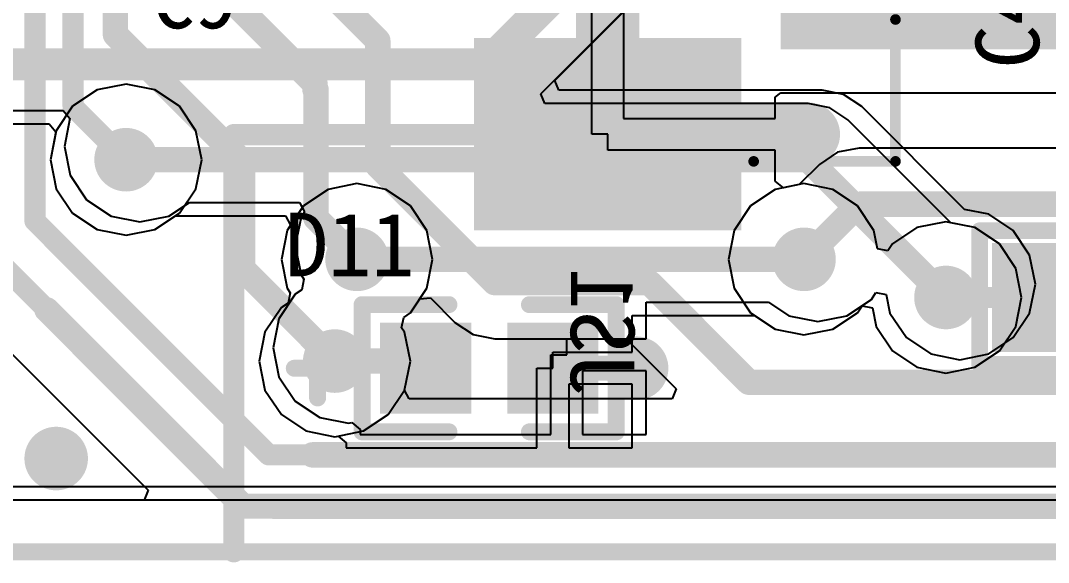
# Model space of a CAD drawing. Header units: millimetres. Extents: x 192 to 285.3, y 128.7 to 184.7.
# Drawn here: x 211.67 to 223.99, y 134.48 to 140.97 of the extents above; entities that cross this region are included whole.
import ezdxf

# ---------------------------------------------------------------- set-up
doc = ezdxf.new("R2010")
doc.units = ezdxf.units.MM
for name, color, linetype in [('BottomLayer', 5, 'Continuous'), ('BottomOverlay', 54, 'Continuous'), ('BottomPaste', 16, 'Continuous'), ('BottomSolder', 6, 'Continuous'), ('ConnectLayer', 7, 'Continuous'), ('KeepOutLayer', 6, 'Continuous'), ('MidLayer1', 16, 'Continuous'), ('MidLayer2', 76, 'Continuous'), ('MultiLayer', 9, 'Continuous'), ('TopLayer', 1, 'Continuous'), ('TopOverlay', 2, 'Continuous'), ('TopPaste', 8, 'Continuous'), ('TopSolder', 216, 'Continuous'), ('ViaHoleLayer', 16, 'Continuous')]:
    doc.layers.add(name, color=color, linetype=linetype)

# ---------------------------------------------------------------- blocks, each defined once
blk = doc.blocks.new('0603_____10')
at = {"layer": 'TopLayer'}
for points in [[(0.4445, 0.4445), (-0.4445, 0.4445), (0.4445, -0.4445), (-0.4445, -0.4445)], [(1.9685, 0.4445), (1.0795, 0.4445), (1.9685, -0.4445), (1.0795, -0.4445)]]:
    blk.add_solid(points, dxfattribs=at)
at = {"layer": 'TopOverlay', "const_width": 0.2032}
for points in [[(-0.762, 0.762), (0.2794, 0.762)], [(-0.762, -0.762), (-0.762, 0.762)], [(1.2446, 0.762), (2.286, 0.762)], [(2.286, -0.762), (2.286, 0.762)], [(-1.2954, -0.3556), (-1.2954, 0.3556)], [(-1.5748, 0), (-1.0668, 0)], [(-0.762, -0.762), (0.2794, -0.762)], [(1.2446, -0.762), (2.286, -0.762)]]:
    blk.add_lwpolyline(points, dxfattribs=at)
at = {"layer": 'TopOverlay', "const_width": 0.1016}
for points in [[(-0.8128, 0.762, 1), (-0.7112, 0.762, 1)], [(-0.8128, 0.762, 1), (-0.7112, 0.762, 1)], [(0.2286, 0.762, 1), (0.3302, 0.762, 1)], [(1.1938, 0.762, 1), (1.2954, 0.762, 1)], [(2.2352, 0.762, 1), (2.3368, 0.762, 1)], [(2.2352, 0.762, 1), (2.3368, 0.762, 1)], [(-1.3462, 0.3556, 1), (-1.2446, 0.3556, 1)], [(-1.6256, 0, 1), (-1.524, 0, 1)], [(-1.1176, 0, 1), (-1.016, 0, 1)], [(-1.3462, -0.3556, 1), (-1.2446, -0.3556, 1)], [(-0.8128, -0.762, 1), (-0.7112, -0.762, 1)], [(-0.8128, -0.762, 1), (-0.7112, -0.762, 1)], [(0.2286, -0.762, 1), (0.3302, -0.762, 1)], [(1.1938, -0.762, 1), (1.2954, -0.762, 1)], [(2.2352, -0.762, 1), (2.3368, -0.762, 1)], [(2.2352, -0.762, 1), (2.3368, -0.762, 1)]]:
    blk.add_lwpolyline(points, format="xyb", close=True, dxfattribs=at)
at = {"layer": 'TopPaste'}
for points in [[(0.4445, 0.4445), (-0.4445, 0.4445), (0.4445, -0.4445), (-0.4445, -0.4445)], [(1.9685, 0.4445), (1.0795, 0.4445), (1.9685, -0.4445), (1.0795, -0.4445)]]:
    blk.add_solid(points, dxfattribs=at)
at = {"layer": 'TopSolder'}
for points in [[(0.5461, 0.5461), (-0.5461, 0.5461), (0.5461, -0.5461), (-0.5461, -0.5461)], [(2.0701, 0.5461), (0.9779, 0.5461), (2.0701, -0.5461), (0.9779, -0.5461)]]:
    blk.add_solid(points, dxfattribs=at)
blk = doc.blocks.new('MOLEX_53261_0271_B_58')
at = {"layer": 'BottomLayer'}
for points in [[(-2.125, 0.625), (-2.125, 3.625), (-4.225, 0.625), (-4.225, 3.625)], [(4.225, 0.625), (4.225, 3.625), (2.125, 0.625), (2.125, 3.625)], [(-0.225, -1.575), (-0.225, 0.025), (-1.025, -1.575), (-1.025, 0.025)], [(1.025, -1.575), (1.025, 0.025), (0.225, -1.575), (0.225, 0.025)]]:
    blk.add_solid(points, dxfattribs=at)
at = {"layer": 'BottomOverlay', "const_width": 0.127}
for points in [[(-1.6, 3.675), (1.6, 3.675)], [(-3.5, 0.375), (-3.5, -1.325)], [(3.5, 0.375), (3.5, -1.325)], [(-3.5, -1.325), (-1.8, -1.325)], [(1.8, -1.325), (3.5, -1.325)]]:
    blk.add_lwpolyline(points, dxfattribs=at)
at = {"layer": 'BottomOverlay'}
for points, const_width in [([(-1.632, 3.675, 1), (-1.568, 3.675, 1)], 0.0635), ([(1.568, 3.675, 1), (1.632, 3.675, 1)], 0.0635), ([(-3.532, 0.375, 1), (-3.468, 0.375, 1)], 0.0635), ([(3.468, 0.375, 1), (3.532, 0.375, 1)], 0.0635), ([(-3.532, -1.325, 1), (-3.468, -1.325, 1)], 0.0635), ([(-3.532, -1.325, 1), (-3.468, -1.325, 1)], 0.0635), ([(-1.832, -1.325, 1), (-1.768, -1.325, 1)], 0.0635), ([(1.768, -1.325, 1), (1.832, -1.325, 1)], 0.0635), ([(3.468, -1.325, 1), (3.532, -1.325, 1)], 0.0635), ([(3.468, -1.325, 1), (3.532, -1.325, 1)], 0.0635), ([(-0.825, -2.125, 1), (-0.425, -2.125, 1)], 0.4)]:
    blk.add_lwpolyline(points, format="xyb", close=True, dxfattribs=dict(at, const_width=const_width))
at = {"layer": 'BottomPaste'}
for points in [[(-2.125, 0.625), (-2.125, 3.625), (-4.225, 0.625), (-4.225, 3.625)], [(4.225, 0.625), (4.225, 3.625), (2.125, 0.625), (2.125, 3.625)], [(-0.225, -1.575), (-0.225, 0.025), (-1.025, -1.575), (-1.025, 0.025)], [(1.025, -1.575), (1.025, 0.025), (0.225, -1.575), (0.225, 0.025)]]:
    blk.add_solid(points, dxfattribs=at)
at = {"layer": 'BottomSolder'}
for points in [[(-2.023, 0.523), (-2.023, 3.727), (-4.327, 0.523), (-4.327, 3.727)], [(4.327, 0.523), (4.327, 3.727), (2.023, 0.523), (2.023, 3.727)], [(-0.123, -1.677), (-0.123, 0.127), (-1.127, -1.677), (-1.127, 0.127)], [(1.127, -1.677), (1.127, 0.127), (0.123, -1.677), (0.123, 0.127)]]:
    blk.add_solid(points, dxfattribs=at)
blk = doc.blocks.new('0603_B_112')
at = {"layer": 'BottomLayer'}
for points in [[(-1.2, -0.55), (-0.4, -0.55), (-1.2, 0.55), (-0.4, 0.55)], [(0.4, -0.55), (1.2, -0.55), (0.4, 0.55), (1.2, 0.55)]]:
    blk.add_solid(points, dxfattribs=at)
at = {"layer": 'BottomOverlay', "const_width": 0.2}
for points in [[(-1.45, 0.8), (-0.4, 0.8)], [(-1.45, -0.8), (-1.45, 0.8)], [(0.4, 0.8), (1.45, 0.8)], [(1.45, -0.8), (1.45, 0.8)], [(-1.45, -0.8), (-0.4, -0.8)], [(0.4, -0.8), (1.45, -0.8)]]:
    blk.add_lwpolyline(points, dxfattribs=at)
at = {"layer": 'BottomOverlay', "const_width": 0.1}
for points in [[(-1.5, 0.8, 1), (-1.4, 0.8, 1)], [(-1.5, 0.8, 1), (-1.4, 0.8, 1)], [(-0.45, 0.8, 1), (-0.35, 0.8, 1)], [(0.35, 0.8, 1), (0.45, 0.8, 1)], [(1.4, 0.8, 1), (1.5, 0.8, 1)], [(1.4, 0.8, 1), (1.5, 0.8, 1)], [(-1.5, -0.8, 1), (-1.4, -0.8, 1)], [(-1.5, -0.8, 1), (-1.4, -0.8, 1)], [(-0.45, -0.8, 1), (-0.35, -0.8, 1)], [(0.35, -0.8, 1), (0.45, -0.8, 1)], [(1.4, -0.8, 1), (1.5, -0.8, 1)], [(1.4, -0.8, 1), (1.5, -0.8, 1)]]:
    blk.add_lwpolyline(points, format="xyb", close=True, dxfattribs=at)
at = {"layer": 'BottomPaste'}
for points in [[(-1.2, -0.55), (-0.4, -0.55), (-1.2, 0.55), (-0.4, 0.55)], [(0.4, -0.55), (1.2, -0.55), (0.4, 0.55), (1.2, 0.55)]]:
    blk.add_solid(points, dxfattribs=at)
at = {"layer": 'BottomSolder'}
for points in [[(-1.302, -0.652), (-0.298, -0.652), (-1.302, 0.652), (-0.298, 0.652)], [(0.298, -0.652), (1.302, -0.652), (0.298, 0.652), (1.302, 0.652)]]:
    blk.add_solid(points, dxfattribs=at)

msp = doc.modelspace()

# ---------------------------------------------------------------- linework, layer by layer
at = {"layer": 'BottomLayer'}
for p, q in [((218.515, 139.607), (218.515, 141.165)), ((218.896, 141.165), (218.896, 139.797)), ((220.714, 140.051), (220.78, 140.105)), ((220.714, 139.797), (220.714, 140.051)), ((220.78, 140.105), (225.835, 140.105)), ((218.896, 139.797), (220.714, 139.797)), ((218.706, 139.607), (218.515, 139.607)), ((218.706, 139.416), (218.706, 139.607)), ((220.714, 139.416), (218.706, 139.416)), ((220.714, 139.046), (220.714, 139.416)), ((221.462, 139.391), (221.244, 139.245)), ((221.72, 139.442), (221.462, 139.391)), ((227.606, 139.442), (221.72, 139.442)), ((221.72, 139.442), (221.72, 139.442)), ((221.244, 139.245), (221.002, 139.003)), ((221.244, 139.245), (221.244, 139.245)), ((220.812, 138.965), (220.714, 139.046)), ((221.002, 139.003), (220.812, 138.965)), ((216.341, 137.467), (216.453, 137.635)), ((216.453, 137.635), (216.58, 137.648)), ((216.58, 137.648), (216.875, 137.353)), ((216.235, 137.289), (216.26, 137.413)), ((216.26, 137.413), (216.341, 137.467)), ((216.271, 137.236), (216.235, 137.289)), ((216.875, 137.353), (216.875, 137.353)), ((216.875, 137.353), (216.875, 137.353)), ((216.875, 137.353), (216.875, 137.353)), ((216.875, 137.353), (216.875, 137.353)), ((216.875, 137.353), (216.875, 137.353)), ((216.875, 137.353), (216.875, 137.353)), ((216.875, 137.353), (216.875, 137.353)), ((216.875, 137.353), (216.875, 137.353)), ((216.875, 137.353), (216.875, 137.353)), ((216.875, 137.353), (216.875, 137.353)), ((216.875, 137.353), (216.875, 137.353)), ((216.875, 137.353), (217.093, 137.207)), ((216.34, 136.889), (216.271, 137.236)), ((217.093, 137.207), (217.351, 137.155)), ((217.351, 137.155), (218.926, 137.155)), ((218.926, 137.155), (219.526, 136.556)), ((211.507, 137.03), (213.196, 135.34)), ((216.271, 136.542), (216.34, 136.889)), ((219.526, 136.556), (219.477, 136.438)), ((216.326, 136.438), (216.271, 136.542)), ((219.477, 136.438), (216.326, 136.438)), ((213.196, 135.34), (213.148, 135.223)), ((213.148, 135.223), (210.234, 135.223))]:
    msp.add_line(p, q, dxfattribs=at)
for points, const_width in [([(212.804, 140.801), (212.804, 145.5)], 0.305), ([(212.296, 139.937), (212.296, 145.042)], 0.254), ([(211.839, 138.568), (211.839, 144.915)], 0.254), ([(213.868, 142.81), (215.95, 140.728)], 0.305), ([(213.312, 142.096), (215.197, 140.212)], 0.305), ([(218.706, 139.607), (218.706, 141.579)], 0.762), ([(212.804, 140.801), (214.328, 139.277)], 0.305), ([(215.95, 139.23), (215.95, 140.728)], 0.305), ([(215.197, 140.143), (215.197, 140.212)], 0.305), ([(215.197, 140.143), (215.209, 140.143)], 0.305), ([(215.209, 138.6), (215.209, 140.143)], 0.305), ([(212.296, 139.937), (212.931, 139.302)], 0.254), ([(218.706, 139.607), (221.11, 139.607)], 0.762), ([(214.328, 137.994), (214.328, 139.277)], 0.305), ([(215.95, 139.23), (217.351, 137.829)], 0.305), ([(221.059, 138.108), (221.72, 138.769)], 0.305), ([(221.72, 138.769), (228.413, 138.769)], 0.305), ([(211.839, 138.568), (214.642, 135.765)], 0.254), ([(215.209, 138.6), (215.7, 138.108)], 0.305), ([(211.357, 138.129), (211.981, 137.504)], 0.254), ([(214.328, 137.994), (215.433, 136.889)], 0.305), ([(217.351, 137.829), (219.205, 137.829)], 0.305), ([(219.205, 137.829), (220.399, 136.635)], 0.305), ([(222.761, 137.651), (223.815, 137.651)], 0.254), ([(211.981, 137.504), (214.336, 135.149)], 0.3), ([(220.399, 136.635), (228.171, 136.635)], 0.305), ([(214.642, 135.765), (215.167, 135.765)], 0.254), ([(215.167, 135.765), (234.248, 135.765)], 0.305), ([(214.336, 135.149), (214.709, 135.149)], 0.3), ([(214.709, 135.149), (241.125, 135.149)], 0.305)]:
    msp.add_lwpolyline(points, dxfattribs=dict(at, const_width=const_width))
for points, const_width in [([(212.728, 140.801, 1), (212.881, 140.801, 1)], 0.152), ([(212.728, 140.801, 1), (212.881, 140.801, 1)], 0.152), ([(215.874, 140.728, 1), (216.026, 140.728, 1)], 0.152), ([(215.874, 140.728, 1), (216.026, 140.728, 1)], 0.152), ([(215.12, 140.212, 1), (215.273, 140.212, 1)], 0.152), ([(215.12, 140.212, 1), (215.273, 140.212, 1)], 0.152), ([(215.12, 140.143, 1), (215.273, 140.143, 1)], 0.152), ([(215.12, 140.143, 1), (215.273, 140.143, 1)], 0.152), ([(215.132, 140.143, 1), (215.285, 140.143, 1)], 0.152), ([(215.132, 140.143, 1), (215.285, 140.143, 1)], 0.152), ([(212.233, 139.937, 1), (212.36, 139.937, 1)], 0.127), ([(212.233, 139.937, 1), (212.36, 139.937, 1)], 0.127), ([(218.515, 139.607, 1), (218.896, 139.607, 1)], 0.381), ([(218.515, 139.607, 1), (218.896, 139.607, 1)], 0.381), ([(220.92, 139.607, 1), (221.301, 139.607, 1)], 0.381), ([(212.741, 139.302, 1), (213.122, 139.302, 1)], 0.381), ([(212.868, 139.302, 1), (212.995, 139.302, 1)], 0.127), ([(214.252, 139.277, 1), (214.405, 139.277, 1)], 0.152), ([(214.252, 139.277, 1), (214.405, 139.277, 1)], 0.152), ([(215.874, 139.23, 1), (216.026, 139.23, 1)], 0.152), ([(215.874, 139.23, 1), (216.026, 139.23, 1)], 0.152), ([(221.644, 138.769, 1), (221.796, 138.769, 1)], 0.152), ([(221.644, 138.769, 1), (221.796, 138.769, 1)], 0.152), ([(211.776, 138.568, 1), (211.903, 138.568, 1)], 0.127), ([(211.776, 138.568, 1), (211.903, 138.568, 1)], 0.127), ([(215.132, 138.6, 1), (215.285, 138.6, 1)], 0.152), ([(215.132, 138.6, 1), (215.285, 138.6, 1)], 0.152), ([(215.51, 138.108, 1), (215.891, 138.108, 1)], 0.381), ([(220.869, 138.108, 1), (221.25, 138.108, 1)], 0.381), ([(215.624, 138.108, 1), (215.776, 138.108, 1)], 0.152), ([(220.983, 138.108, 1), (221.136, 138.108, 1)], 0.152), ([(214.252, 137.994, 1), (214.405, 137.994, 1)], 0.152), ([(214.252, 137.994, 1), (214.405, 137.994, 1)], 0.152), ([(222.571, 137.651, 1), (222.952, 137.651, 1)], 0.381), ([(217.275, 137.829, 1), (217.427, 137.829, 1)], 0.152), ([(217.275, 137.829, 1), (217.427, 137.829, 1)], 0.152), ([(219.129, 137.829, 1), (219.281, 137.829, 1)], 0.152), ([(219.129, 137.829, 1), (219.281, 137.829, 1)], 0.152), ([(222.698, 137.651, 1), (222.825, 137.651, 1)], 0.127), ([(223.752, 137.651, 1), (223.879, 137.651, 1)], 0.127), ([(211.906, 137.504, 1), (212.056, 137.504, 1)], 0.15), ([(211.918, 137.504, 1), (212.045, 137.504, 1)], 0.127), ([(215.243, 136.889, 1), (215.624, 136.889, 1)], 0.381), ([(218.862, 136.803, 1), (219.243, 136.803, 1)], 0.381), ([(215.357, 136.889, 1), (215.51, 136.889, 1)], 0.152), ([(220.323, 136.635, 1), (220.475, 136.635, 1)], 0.152), ([(220.323, 136.635, 1), (220.475, 136.635, 1)], 0.152), ([(211.903, 135.721, 1), (212.284, 135.721, 1)], 0.381), ([(214.579, 135.765, 1), (214.706, 135.765, 1)], 0.127), ([(214.579, 135.765, 1), (214.706, 135.765, 1)], 0.127), ([(215.09, 135.765, 1), (215.243, 135.765, 1)], 0.152), ([(215.103, 135.765, 1), (215.23, 135.765, 1)], 0.127), ([(214.261, 135.149, 1), (214.411, 135.149, 1)], 0.15), ([(214.261, 135.149, 1), (214.411, 135.149, 1)], 0.15), ([(214.633, 135.149, 1), (214.786, 135.149, 1)], 0.152), ([(214.634, 135.149, 1), (214.784, 135.149, 1)], 0.15)]:
    msp.add_lwpolyline(points, format="xyb", close=True, dxfattribs=dict(at, const_width=const_width))
msp.add_solid([(220.78, 140.623), (225.835, 140.623), (220.78, 142.553), (225.835, 142.553)], dxfattribs=at)
at = {"layer": 'ConnectLayer'}
for p, q in [((218.071, 140.253), (219.423, 141.605)), ((218.515, 139.607), (218.515, 141.165)), ((218.896, 141.165), (218.896, 139.797)), ((218.119, 140.136), (218.071, 140.253)), ((212.585, 140.139), (212.29, 139.943)), ((212.931, 140.208), (212.585, 140.139)), ((213.278, 140.139), (212.931, 140.208)), ((213.572, 139.943), (213.278, 140.139)), ((221.277, 140.136), (218.119, 140.136)), ((221.534, 140.084), (221.277, 140.136)), ((220.714, 140.051), (220.78, 140.105)), ((220.714, 139.797), (220.714, 140.051)), ((220.78, 140.105), (225.835, 140.105)), ((221.753, 139.938), (221.534, 140.084)), ((211.346, 139.893), (212.177, 139.893)), ((212.29, 139.943), (212.094, 139.649)), ((212.177, 139.893), (212.258, 139.795)), ((213.769, 139.649), (213.572, 139.943)), ((222.985, 138.706), (221.753, 139.938)), ((212.258, 139.795), (212.192, 139.462)), ((218.896, 139.797), (220.714, 139.797)), ((212.094, 139.649), (212.025, 139.302)), ((213.838, 139.302), (213.769, 139.649)), ((218.706, 139.607), (218.515, 139.607)), ((218.706, 139.416), (218.706, 139.607)), ((212.192, 139.462), (212.261, 139.115)), ((220.714, 139.416), (218.706, 139.416)), ((220.714, 139.046), (220.714, 139.416)), ((221.462, 139.391), (221.244, 139.245)), ((221.72, 139.442), (221.462, 139.391)), ((227.606, 139.442), (221.72, 139.442)), ((221.72, 139.442), (221.72, 139.442)), ((212.025, 139.302), (212.094, 138.955)), ((213.769, 138.955), (213.838, 139.302)), ((221.244, 139.245), (221.002, 139.003)), ((221.244, 139.245), (221.244, 139.245)), ((212.261, 139.115), (212.457, 138.821)), ((215.7, 139.015), (215.353, 138.946)), ((216.047, 138.946), (215.7, 139.015)), ((221.059, 139.015), (220.713, 138.946)), ((220.812, 138.965), (220.714, 139.046)), ((221.406, 138.946), (221.059, 139.015)), ((212.094, 138.955), (212.29, 138.661)), ((213.572, 138.661), (213.769, 138.955)), ((215.353, 138.946), (215.059, 138.749)), ((216.341, 138.749), (216.047, 138.946)), ((220.713, 138.946), (220.418, 138.749)), ((221.002, 139.003), (220.812, 138.965)), ((221.7, 138.749), (221.406, 138.946)), ((212.457, 138.821), (212.751, 138.625)), ((213.445, 138.625), (213.69, 138.789)), ((213.69, 138.789), (215.01, 138.789)), ((215.01, 138.789), (215.07, 138.677)), ((212.29, 138.661), (212.585, 138.465)), ((213.278, 138.465), (213.572, 138.661)), ((215.059, 138.749), (214.863, 138.455)), ((215.07, 138.677), (215.029, 138.615)), ((216.537, 138.455), (216.341, 138.749)), ((220.418, 138.749), (220.222, 138.455)), ((221.897, 138.455), (221.7, 138.749)), ((223.275, 138.649), (222.985, 138.706)), ((223.569, 138.452), (223.275, 138.649)), ((212.751, 138.625), (213.098, 138.556)), ((213.098, 138.556), (213.445, 138.625)), ((215.029, 138.615), (214.96, 138.268)), ((222.761, 138.557), (222.414, 138.488)), ((223.108, 138.488), (222.761, 138.557)), ((212.585, 138.465), (212.931, 138.396)), ((212.931, 138.396), (213.278, 138.465)), ((214.863, 138.455), (214.794, 138.108)), ((216.606, 138.108), (216.537, 138.455)), ((220.222, 138.455), (220.153, 138.108)), ((221.941, 138.234), (221.897, 138.455)), ((222.414, 138.488), (222.12, 138.292)), ((223.402, 138.292), (223.108, 138.488)), ((223.765, 138.158), (223.569, 138.452)), ((222.12, 138.292), (222.065, 138.21)), ((223.599, 137.998), (223.402, 138.292)), ((214.96, 138.268), (215.029, 137.922)), ((222.065, 138.21), (221.941, 138.234)), ((223.834, 137.811), (223.765, 138.158)), ((214.794, 138.108), (214.863, 137.761)), ((216.537, 137.761), (216.606, 138.108)), ((220.153, 138.108), (220.222, 137.761)), ((215.029, 137.922), (215.064, 137.869)), ((223.668, 137.651), (223.599, 137.998)), ((215.064, 137.869), (215.04, 137.744)), ((223.765, 137.464), (223.834, 137.811)), ((214.959, 137.69), (214.763, 137.396)), ((214.863, 137.761), (214.898, 137.708)), ((214.898, 137.708), (214.873, 137.584)), ((215.04, 137.744), (214.959, 137.69)), ((216.341, 137.467), (216.537, 137.761)), ((220.222, 137.761), (220.418, 137.467)), ((221.867, 137.627), (221.922, 137.71)), ((221.922, 137.71), (222.046, 137.685)), ((222.046, 137.685), (222.09, 137.464)), ((214.873, 137.584), (214.793, 137.53)), ((216.341, 137.467), (216.453, 137.635)), ((216.453, 137.635), (216.58, 137.648)), ((216.58, 137.648), (216.875, 137.353)), ((219.166, 137.154), (219.166, 137.595)), ((219.166, 137.595), (220.633, 137.595)), ((220.633, 137.595), (220.879, 137.431)), ((221.573, 137.431), (221.867, 137.627)), ((221.7, 137.467), (221.755, 137.55)), ((221.755, 137.55), (221.88, 137.525)), ((223.599, 137.304), (223.668, 137.651)), ((214.793, 137.53), (214.596, 137.236)), ((216.235, 137.289), (216.26, 137.413)), ((216.235, 137.289), (216.26, 137.413)), ((216.26, 137.413), (216.341, 137.467)), ((216.26, 137.413), (216.341, 137.467)), ((220.418, 137.467), (220.713, 137.271)), ((220.879, 137.431), (221.226, 137.362)), ((221.226, 137.362), (221.573, 137.431)), ((221.406, 137.271), (221.7, 137.467)), ((221.88, 137.525), (221.924, 137.304)), ((222.09, 137.464), (222.287, 137.17)), ((223.569, 137.17), (223.765, 137.464)), ((214.763, 137.396), (214.694, 137.049)), ((216.271, 137.236), (216.235, 137.289)), ((216.271, 137.236), (216.235, 137.289)), ((216.875, 137.353), (217.093, 137.207)), ((221.924, 137.304), (222.12, 137.01)), ((223.402, 137.01), (223.599, 137.304)), ((214.596, 137.236), (214.527, 136.889)), ((216.34, 136.889), (216.271, 137.236)), ((216.34, 136.889), (216.271, 137.236)), ((217.093, 137.207), (217.351, 137.155)), ((220.713, 137.271), (221.059, 137.202)), ((221.059, 137.202), (221.406, 137.271)), ((222.287, 137.17), (222.581, 136.974)), ((223.275, 136.974), (223.569, 137.17)), ((214.694, 137.049), (214.763, 136.702)), ((217.351, 137.155), (218.926, 137.155)), ((218.214, 136.963), (218.214, 137.154)), ((218.214, 137.154), (219.166, 137.154)), ((218.926, 137.155), (219.526, 136.556)), ((211.507, 137.03), (213.196, 135.34)), ((218.023, 136.011), (218.023, 136.963)), ((218.023, 136.963), (218.214, 136.963)), ((222.12, 137.01), (222.414, 136.814)), ((222.581, 136.974), (222.928, 136.905)), ((222.928, 136.905), (223.275, 136.974)), ((223.108, 136.814), (223.402, 137.01)), ((214.527, 136.889), (214.596, 136.542)), ((216.271, 136.542), (216.34, 136.889)), ((216.271, 136.542), (216.34, 136.889)), ((222.414, 136.814), (222.761, 136.745)), ((222.761, 136.745), (223.108, 136.814)), ((214.763, 136.702), (214.959, 136.408)), ((219.166, 136.773), (218.404, 136.773)), ((218.404, 136.773), (218.404, 136.011)), ((219.166, 136.011), (219.166, 136.773)), ((219.526, 136.556), (219.477, 136.438)), ((214.596, 136.542), (214.793, 136.248)), ((216.074, 136.248), (216.271, 136.542)), ((216.326, 136.438), (216.271, 136.542)), ((219.477, 136.438), (216.326, 136.438)), ((214.959, 136.408), (215.253, 136.212)), ((214.793, 136.248), (215.087, 136.052)), ((215.253, 136.212), (215.6, 136.143)), ((215.78, 136.052), (216.074, 136.248)), ((215.6, 136.143), (215.639, 136.151)), ((215.639, 136.151), (215.737, 136.07)), ((215.737, 136.07), (215.737, 136.011)), ((215.087, 136.052), (215.433, 135.983)), ((215.433, 135.983), (215.78, 136.052)), ((215.737, 136.011), (218.023, 136.011)), ((218.404, 136.011), (219.166, 136.011)), ((237.519, 135.383), (210.4, 135.383)), ((213.196, 135.34), (213.148, 135.223)), ((237.353, 135.223), (209.523, 135.223)), ((213.148, 135.223), (210.234, 135.223))]:
    msp.add_line(p, q, dxfattribs=at)
at = {"layer": 'KeepOutLayer', "const_width": 0.2}
msp.add_lwpolyline([(193.603, 134.603), (264.603, 134.603)], dxfattribs=at)
at = {"layer": 'MidLayer1'}
for p, q in [((212.585, 140.139), (212.29, 139.943)), ((212.931, 140.208), (212.585, 140.139)), ((213.278, 140.139), (212.931, 140.208)), ((213.572, 139.943), (213.278, 140.139)), ((212.29, 139.943), (212.094, 139.649)), ((213.769, 139.649), (213.572, 139.943)), ((212.094, 139.649), (212.025, 139.302)), ((213.838, 139.302), (213.769, 139.649)), ((212.025, 139.302), (212.094, 138.955)), ((213.769, 138.955), (213.838, 139.302)), ((215.7, 139.015), (215.353, 138.946)), ((216.047, 138.946), (215.7, 139.015)), ((221.059, 139.015), (220.713, 138.946)), ((221.406, 138.946), (221.059, 139.015)), ((212.094, 138.955), (212.29, 138.661)), ((213.572, 138.661), (213.769, 138.955)), ((215.353, 138.946), (215.059, 138.749)), ((216.341, 138.749), (216.047, 138.946)), ((220.713, 138.946), (220.418, 138.749)), ((221.7, 138.749), (221.406, 138.946)), ((212.29, 138.661), (212.585, 138.465)), ((213.278, 138.465), (213.572, 138.661)), ((215.059, 138.749), (214.863, 138.455)), ((216.537, 138.455), (216.341, 138.749)), ((220.418, 138.749), (220.222, 138.455)), ((221.897, 138.455), (221.7, 138.749)), ((222.761, 138.557), (222.414, 138.488)), ((223.108, 138.488), (222.761, 138.557)), ((212.585, 138.465), (212.931, 138.396)), ((212.931, 138.396), (213.278, 138.465)), ((214.863, 138.455), (214.794, 138.108)), ((216.606, 138.108), (216.537, 138.455)), ((220.222, 138.455), (220.153, 138.108)), ((221.941, 138.234), (221.897, 138.455)), ((222.414, 138.488), (222.12, 138.292)), ((223.402, 138.292), (223.108, 138.488)), ((222.12, 138.292), (222.065, 138.21)), ((223.599, 137.998), (223.402, 138.292)), ((222.065, 138.21), (221.941, 138.234)), ((214.794, 138.108), (214.863, 137.761)), ((216.537, 137.761), (216.606, 138.108)), ((220.153, 138.108), (220.222, 137.761)), ((223.668, 137.651), (223.599, 137.998)), ((214.863, 137.761), (214.898, 137.708)), ((214.898, 137.708), (214.873, 137.584)), ((216.341, 137.467), (216.537, 137.761)), ((220.222, 137.761), (220.418, 137.467)), ((214.873, 137.584), (214.793, 137.53)), ((221.7, 137.467), (221.755, 137.55)), ((221.755, 137.55), (221.88, 137.525)), ((223.599, 137.304), (223.668, 137.651)), ((214.793, 137.53), (214.596, 137.236)), ((216.235, 137.289), (216.26, 137.413)), ((216.26, 137.413), (216.341, 137.467)), ((220.418, 137.467), (220.713, 137.271)), ((221.406, 137.271), (221.7, 137.467)), ((221.88, 137.525), (221.924, 137.304)), ((216.271, 137.236), (216.235, 137.289)), ((221.924, 137.304), (222.12, 137.01)), ((223.402, 137.01), (223.599, 137.304)), ((214.596, 137.236), (214.527, 136.889)), ((216.34, 136.889), (216.271, 137.236)), ((220.713, 137.271), (221.059, 137.202)), ((221.059, 137.202), (221.406, 137.271)), ((222.12, 137.01), (222.414, 136.814)), ((223.108, 136.814), (223.402, 137.01)), ((214.527, 136.889), (214.596, 136.542)), ((216.271, 136.542), (216.34, 136.889)), ((222.414, 136.814), (222.761, 136.745)), ((222.761, 136.745), (223.108, 136.814)), ((214.596, 136.542), (214.793, 136.248)), ((216.074, 136.248), (216.271, 136.542)), ((214.793, 136.248), (215.087, 136.052)), ((215.78, 136.052), (216.074, 136.248)), ((215.087, 136.052), (215.433, 135.983)), ((215.433, 135.983), (215.78, 136.052)), ((237.353, 135.223), (209.523, 135.223))]:
    msp.add_line(p, q, dxfattribs=at)
at = {"layer": 'MidLayer1', "const_width": 0.381}
for points in [[(212.741, 139.302, 1), (213.122, 139.302, 1)], [(215.51, 138.108, 1), (215.891, 138.108, 1)], [(220.869, 138.108, 1), (221.25, 138.108, 1)], [(222.571, 137.651, 1), (222.952, 137.651, 1)], [(215.243, 136.889, 1), (215.624, 136.889, 1)], [(218.862, 136.803, 1), (219.243, 136.803, 1)], [(211.903, 135.721, 1), (212.284, 135.721, 1)]]:
    msp.add_lwpolyline(points, format="xyb", close=True, dxfattribs=at)
at = {"layer": 'MidLayer2'}
for p, q in [((212.585, 140.139), (212.29, 139.943)), ((212.931, 140.208), (212.585, 140.139)), ((213.278, 140.139), (212.931, 140.208)), ((213.572, 139.943), (213.278, 140.139)), ((212.29, 139.943), (212.094, 139.649)), ((213.769, 139.649), (213.572, 139.943)), ((212.094, 139.649), (212.025, 139.302)), ((213.838, 139.302), (213.769, 139.649)), ((212.025, 139.302), (212.094, 138.955)), ((213.769, 138.955), (213.838, 139.302)), ((215.7, 139.015), (215.353, 138.946)), ((216.047, 138.946), (215.7, 139.015)), ((221.059, 139.015), (220.713, 138.946)), ((221.406, 138.946), (221.059, 139.015)), ((212.094, 138.955), (212.29, 138.661)), ((213.572, 138.661), (213.769, 138.955)), ((215.353, 138.946), (215.059, 138.749)), ((216.341, 138.749), (216.047, 138.946)), ((220.713, 138.946), (220.418, 138.749)), ((221.7, 138.749), (221.406, 138.946)), ((212.29, 138.661), (212.585, 138.465)), ((213.278, 138.465), (213.572, 138.661)), ((215.059, 138.749), (214.863, 138.455)), ((216.537, 138.455), (216.341, 138.749)), ((220.418, 138.749), (220.222, 138.455)), ((221.897, 138.455), (221.7, 138.749)), ((222.761, 138.557), (222.414, 138.488)), ((223.108, 138.488), (222.761, 138.557)), ((212.585, 138.465), (212.931, 138.396)), ((212.931, 138.396), (213.278, 138.465)), ((214.863, 138.455), (214.794, 138.108)), ((216.606, 138.108), (216.537, 138.455)), ((220.222, 138.455), (220.153, 138.108)), ((221.941, 138.234), (221.897, 138.455)), ((222.414, 138.488), (222.12, 138.292)), ((223.402, 138.292), (223.108, 138.488)), ((222.12, 138.292), (222.065, 138.21)), ((223.599, 137.998), (223.402, 138.292)), ((222.065, 138.21), (221.941, 138.234)), ((214.794, 138.108), (214.863, 137.761)), ((216.537, 137.761), (216.606, 138.108)), ((220.153, 138.108), (220.222, 137.761)), ((223.668, 137.651), (223.599, 137.998)), ((214.863, 137.761), (214.898, 137.708)), ((214.898, 137.708), (214.873, 137.584)), ((216.341, 137.467), (216.537, 137.761)), ((220.222, 137.761), (220.418, 137.467)), ((214.873, 137.584), (214.793, 137.53)), ((221.7, 137.467), (221.755, 137.55)), ((221.755, 137.55), (221.88, 137.525)), ((223.599, 137.304), (223.668, 137.651)), ((214.793, 137.53), (214.596, 137.236)), ((216.235, 137.289), (216.26, 137.413)), ((216.26, 137.413), (216.341, 137.467)), ((220.418, 137.467), (220.713, 137.271)), ((221.406, 137.271), (221.7, 137.467)), ((221.88, 137.525), (221.924, 137.304)), ((216.271, 137.236), (216.235, 137.289)), ((221.924, 137.304), (222.12, 137.01)), ((223.402, 137.01), (223.599, 137.304)), ((214.596, 137.236), (214.527, 136.889)), ((216.34, 136.889), (216.271, 137.236)), ((220.713, 137.271), (221.059, 137.202)), ((221.059, 137.202), (221.406, 137.271)), ((222.12, 137.01), (222.414, 136.814)), ((223.108, 136.814), (223.402, 137.01)), ((214.527, 136.889), (214.596, 136.542)), ((216.271, 136.542), (216.34, 136.889)), ((222.414, 136.814), (222.761, 136.745)), ((222.761, 136.745), (223.108, 136.814)), ((214.596, 136.542), (214.793, 136.248)), ((216.074, 136.248), (216.271, 136.542)), ((214.793, 136.248), (215.087, 136.052)), ((215.78, 136.052), (216.074, 136.248)), ((215.087, 136.052), (215.433, 135.983)), ((215.433, 135.983), (215.78, 136.052)), ((237.353, 135.223), (209.523, 135.223))]:
    msp.add_line(p, q, dxfattribs=at)
at = {"layer": 'MidLayer2', "const_width": 0.381}
for points in [[(212.741, 139.302, 1), (213.122, 139.302, 1)], [(215.51, 138.108, 1), (215.891, 138.108, 1)], [(220.869, 138.108, 1), (221.25, 138.108, 1)], [(222.571, 137.651, 1), (222.952, 137.651, 1)], [(215.243, 136.889, 1), (215.624, 136.889, 1)], [(218.862, 136.803, 1), (219.243, 136.803, 1)], [(211.903, 135.721, 1), (212.284, 135.721, 1)]]:
    msp.add_lwpolyline(points, format="xyb", close=True, dxfattribs=at)
at = {"layer": 'MultiLayer', "const_width": 0.381}
for points in [[(212.741, 139.302, 1), (213.122, 139.302, 1)], [(215.51, 138.108, 1), (215.891, 138.108, 1)], [(220.869, 138.108, 1), (221.25, 138.108, 1)], [(222.571, 137.651, 1), (222.952, 137.651, 1)], [(215.243, 136.889, 1), (215.624, 136.889, 1)], [(218.862, 136.803, 1), (219.243, 136.803, 1)], [(211.903, 135.721, 1), (212.284, 135.721, 1)]]:
    msp.add_lwpolyline(points, format="xyb", close=True, dxfattribs=at)
at = {"layer": 'TopLayer'}
for p, q in [((217.904, 140.093), (219.256, 141.445)), ((217.953, 139.975), (217.904, 140.093)), ((221.11, 139.975), (217.953, 139.975)), ((221.368, 139.924), (221.11, 139.975)), ((221.586, 139.778), (221.368, 139.924)), ((222.818, 138.546), (221.586, 139.778)), ((211.18, 139.733), (212.011, 139.733)), ((212.011, 139.733), (212.091, 139.635)), ((212.091, 139.635), (212.025, 139.302)), ((212.025, 139.302), (212.094, 138.955)), ((212.094, 138.955), (212.29, 138.661)), ((212.29, 138.661), (212.585, 138.465)), ((213.278, 138.465), (213.524, 138.629)), ((213.524, 138.629), (214.844, 138.629)), ((214.844, 138.629), (214.904, 138.517)), ((223.108, 138.488), (222.818, 138.546)), ((212.585, 138.465), (212.931, 138.396)), ((212.931, 138.396), (213.278, 138.465)), ((214.863, 138.455), (214.794, 138.108)), ((214.904, 138.517), (214.863, 138.455)), ((223.402, 138.292), (223.108, 138.488)), ((223.599, 137.998), (223.402, 138.292)), ((214.794, 138.108), (214.863, 137.761)), ((223.668, 137.651), (223.599, 137.998)), ((214.863, 137.761), (214.898, 137.708)), ((214.898, 137.708), (214.873, 137.584)), ((214.873, 137.584), (214.793, 137.53)), ((221.7, 137.467), (221.755, 137.55)), ((221.755, 137.55), (221.88, 137.525)), ((223.599, 137.304), (223.668, 137.651)), ((214.793, 137.53), (214.596, 137.236)), ((219, 136.994), (219, 137.435)), ((219, 137.435), (220.467, 137.435)), ((220.467, 137.435), (220.713, 137.271)), ((221.406, 137.271), (221.7, 137.467)), ((221.88, 137.525), (221.924, 137.304)), ((221.924, 137.304), (222.12, 137.01)), ((223.402, 137.01), (223.599, 137.304)), ((214.596, 137.236), (214.527, 136.889)), ((220.713, 137.271), (221.059, 137.202)), ((221.059, 137.202), (221.406, 137.271)), ((218.047, 136.803), (218.047, 136.994)), ((218.047, 136.994), (219, 136.994)), ((222.12, 137.01), (222.414, 136.814)), ((223.108, 136.814), (223.402, 137.01)), ((214.527, 136.889), (214.596, 136.542)), ((217.857, 135.851), (217.857, 136.803)), ((217.857, 136.803), (218.047, 136.803)), ((222.414, 136.814), (222.761, 136.745)), ((222.761, 136.745), (223.108, 136.814)), ((219, 136.613), (218.238, 136.613)), ((218.238, 136.613), (218.238, 135.851)), ((219, 135.851), (219, 136.613)), ((214.596, 136.542), (214.793, 136.248)), ((214.793, 136.248), (215.087, 136.052)), ((215.087, 136.052), (215.433, 135.983)), ((215.433, 135.983), (215.473, 135.99)), ((215.473, 135.99), (215.571, 135.91)), ((215.571, 135.91), (215.571, 135.851)), ((215.571, 135.851), (217.857, 135.851)), ((218.238, 135.851), (219, 135.851)), ((237.353, 135.223), (210.234, 135.223))]:
    msp.add_line(p, q, dxfattribs=at)
for points, const_width in [([(217.249, 140.445), (218.961, 142.157)], 0.381), ([(210.645, 140.445), (217.249, 140.445)], 0.381), ([(212.931, 139.302), (221.11, 139.302)], 0.305), ([(221.11, 139.302), (222.761, 137.651)], 0.305), ([(215.7, 138.108), (221.059, 138.108)], 0.305), ([(215.217, 136.889), (215.433, 136.889)], 0.305), ([(215.433, 136.889), (216.437, 136.889)], 0.305), ([(218.047, 136.803), (219.053, 136.803)], 0.3)]:
    msp.add_lwpolyline(points, dxfattribs=dict(at, const_width=const_width))
for points, const_width in [([(217.154, 140.445, 1), (217.345, 140.445, 1)], 0.191), ([(217.154, 140.445, 1), (217.345, 140.445, 1)], 0.191), ([(212.741, 139.302, 1), (213.122, 139.302, 1)], 0.381), ([(212.855, 139.302, 1), (213.008, 139.302, 1)], 0.152), ([(221.034, 139.302, 1), (221.186, 139.302, 1)], 0.152), ([(221.034, 139.302, 1), (221.186, 139.302, 1)], 0.152), ([(215.51, 138.108, 1), (215.891, 138.108, 1)], 0.381), ([(220.869, 138.108, 1), (221.25, 138.108, 1)], 0.381), ([(215.624, 138.108, 1), (215.776, 138.108, 1)], 0.152), ([(220.983, 138.108, 1), (221.136, 138.108, 1)], 0.152), ([(222.571, 137.651, 1), (222.952, 137.651, 1)], 0.381), ([(222.685, 137.651, 1), (222.837, 137.651, 1)], 0.152), ([(215.243, 136.889, 1), (215.624, 136.889, 1)], 0.381), ([(218.862, 136.803, 1), (219.243, 136.803, 1)], 0.381), ([(215.141, 136.889, 1), (215.294, 136.889, 1)], 0.152), ([(215.357, 136.889, 1), (215.51, 136.889, 1)], 0.152), ([(215.357, 136.889, 1), (215.51, 136.889, 1)], 0.152), ([(216.361, 136.889, 1), (216.514, 136.889, 1)], 0.152), ([(217.972, 136.803, 1), (218.122, 136.803, 1)], 0.15), ([(218.978, 136.803, 1), (219.128, 136.803, 1)], 0.15), ([(211.903, 135.721, 1), (212.284, 135.721, 1)], 0.381)]:
    msp.add_lwpolyline(points, format="xyb", close=True, dxfattribs=dict(at, const_width=const_width))
at = {"layer": 'TopOverlay', "const_width": 0.254}
for points in [[(214.223, 134.603), (214.223, 139.603)], [(214.223, 139.603), (217.363, 139.603)]]:
    msp.add_lwpolyline(points, dxfattribs=at)
at = {"layer": 'TopOverlay', "const_width": 0.127}
for points in [[(214.16, 139.603, 1), (214.287, 139.603, 1)], [(214.16, 139.603, 1), (214.287, 139.603, 1)], [(217.3, 139.603, 1), (217.427, 139.603, 1)], [(214.16, 134.603, 1), (214.287, 134.603, 1)]]:
    msp.add_lwpolyline(points, format="xyb", close=True, dxfattribs=at)
at = {"layer": 'ViaHoleLayer', "const_width": 0.191}
for points in [[(212.836, 139.302, 1), (213.027, 139.302, 1)], [(215.605, 138.108, 1), (215.795, 138.108, 1)], [(220.964, 138.108, 1), (221.155, 138.108, 1)], [(222.666, 137.651, 1), (222.856, 137.651, 1)], [(215.338, 136.889, 1), (215.529, 136.889, 1)], [(218.958, 136.803, 1), (219.148, 136.803, 1)], [(211.998, 135.721, 1), (212.188, 135.721, 1)]]:
    msp.add_lwpolyline(points, format="xyb", close=True, dxfattribs=at)

# ---------------------------------------------------------------- block references
for name, p, rotation in [('MOLEX_53261_0271_B_58', (220.831, 142.782), 90), ('0603_B_112', (224.615, 137.651), 360)]:
    msp.add_blockref(name, p, dxfattribs=dict(rotation=rotation))
msp.add_blockref('0603_____10', (216.523, 136.803))

# ---------------------------------------------------------------- texts
at = {"layer": 'BottomOverlay', "text_generation_flag": 2}
msp.add_text('JS1', height=0.762, rotation=270, dxfattribs=at).set_placement((218.264, 136.451))
at = {"layer": 'TopOverlay'}
for s, p in [('C9', (213.236, 140.877)), ('D11', (214.836, 137.905))]:
    msp.add_text(s, height=0.762, dxfattribs=at).set_placement(p)
msp.add_text('C4', height=0.762, rotation=90, dxfattribs=at).set_placement((223.879, 140.394))

doc.saveas('drawing.dxf')
